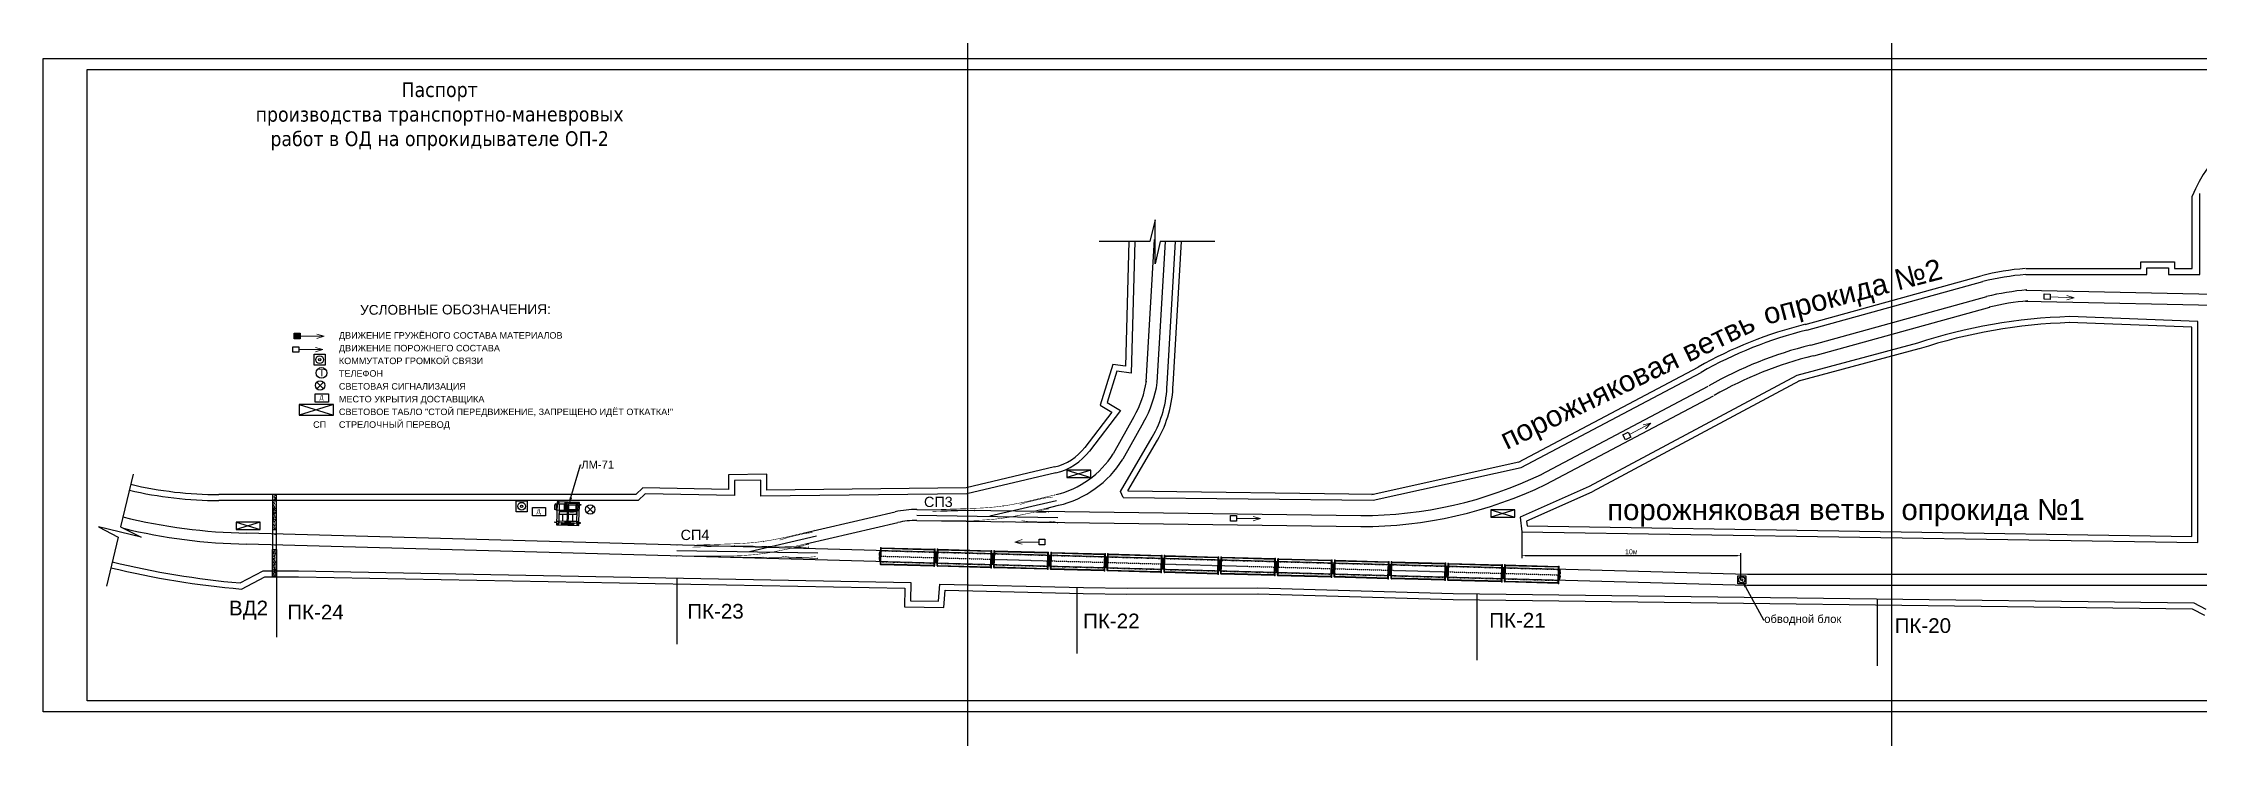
# Model space of a CAD drawing. Header units: inches. Extents: x -63695 to 240366, y -159590 to 36913.
# Drawn here: x 83413 to 84491, y -158553 to -158202 of the extents above; entities that cross this region are included whole.
import ezdxf
from ezdxf import colors
from ezdxf.entities.mleader import LeaderData, LeaderLine
from ezdxf.math import Vec2, Vec3

# ---------------------------------------------------------------- set-up
doc = ezdxf.new("R2010")
doc.units = ezdxf.units.IN
doc.header["$MEASUREMENT"] = 0
for name, pattern in [('ACAD_ISO02W100', [15, 12, -3]), ('IRA2', [4, 2, -1, 0, -1]), ('невидимаяX2', [0.75, 0.5, -0.25])]:
    doc.linetypes.add(name, pattern=pattern)
doc.layers.add('МЕТАЛЛ', color=4, linetype='Continuous')
doc.layers.add('РАЗМЕР', color=3, linetype='Continuous')
doc.styles.get("Standard").update_dxf_attribs({"font": 'ARIAL.TTF'})
doc.dimstyles.new('ISO-25', dxfattribs={"dimtxt": 2.5, "dimasz": 2.5, "dimexe": 1.25, "dimexo": 0, "dimtad": 1, "dimdec": 0, "dimlfac": 100, "dimtxsty": 'Standard', "dimcen": 2.5, "dimadec": 0, "dimazin": 0, "dimtfac": 1, "dimtdec": 0, "dimtmove": 0, "dimatfit": 3, "dimfxl": 0, "dimarcsym": 0})
pattern_1 = [(50, (-1578.2839, 20.2852), (1.793150457, -0.156880337), [0.1875, -2.0625]), (355, (-1578.2839, 20.2852), (-0.346878334, 1.880480334), [0.15, -1.65]), (100.4514, (-1578.1345, 20.272), (1.446273454, 1.723598855), [0.159350475, -1.75285528]), (46.1842, (-1578.284, 20.7852), (2.668102622, -0.413797536), [0.28125, -3.09375]), (96.6356, (-1578.0616, 20.7507), (2.336656764, 2.435294677), [0.23902572, -2.6292825]), (351.1842, (-1578.284, 20.7852), (2.336654863, 2.435296502), [0.225, -2.475]), (21, (-1578.0339, 20.6602), (1.49226763, -1.006547227), [0.1875, -2.0625]), (326, (-1578.0339, 20.6602), (0.60828833, 1.812875113), [0.15, -1.65]), (71.4514, (-1577.9095, 20.5763), (2.100556571, 0.806326242), [0.159350475, -1.75285528]), (37.5, (-1578.2839, 20.28515), (0.0303996383, 0.8322346346), [0, -1.63, 0, -1.675, 0, -1.65625]), (7.5, (-1578.2839, 20.28515), (0.6576738436, 0.9860292797), [0, -0.955, 0, -1.5925, 0, -0.63125]), (327.5, (-1578.8414, 20.28515), (1.3345560904, -0.0563871793), [0, -0.625, 0, -1.95, 0, -2.5875]), (317.5, (-1579.0914, 20.2852), (1.457965423, 0.250262456), [0, -0.8125, 0, -1.295, 0, -1.8375])]

# ---------------------------------------------------------------- blocks, each defined once
blk = doc.blocks.new('СП-1.4-550')
blk.add_line((6625, 281), (13667, 281))
at = {"const_width": 27.4}
for points in [[(6625, 593), (6625, 519)], [(6625, 556), (13667, 556)], [(6625, 43), (6625, -31)], [(6625, 6), (7411, 6), (7927, -28), (8850, -73), (9874, -125), (10497, -185), (10935, -247)], [(7402, 98), (9514, -2)], [(12067, 135), (11321, 299), (10854, 375), (10512, 423), (9876, 480), (9432, 504), (7410, 542)], [(9506, 39), (9506, -43)], [(9514, -2), (12458, -8), (13062, -162)], [(10938, 593), (10938, 519)], [(11867, 475), (12250, 517), (13163, 517), (13564, 470)], [(13097, 40), (12477, 40), (12067, 135)], [(13206, 5), (12595, 5), (13190, -142)], [(13212, 44), (13212, -37)], [(13667, 593), (13667, 519)], [(10938, -210), (10922, -290)], [(10935, -247), (11275, -306), (11696, -394), (12118, -489), (13489, -839)], [(11760, -325), (12158, -465), (12994, -676), (13404, -733)], [(13205, -106), (13180, -183)], [(13501, -806), (13484, -876)]]:
    blk.add_lwpolyline(points, dxfattribs=at)
blk.add_lwpolyline([(13595, -553), (10264, 281)])
blk = doc.blocks.new('УВГ 1.3-550')
at = {"color": 254, "linetype": 'ACAD_ISO02W100'}
for p, q in [((-1037, 518, -18), (1606, 518, -18)), ((-1037, -32, -18), (1606, -32, -18))]:
    blk.add_line(p, q, dxfattribs=at)
at = {"layer": 'МЕТАЛЛ', "color": 0}
for p, q in [((-1129, 360, -18), (-1129, 294, -18)), ((-1061, 312, -18), (-1129, 312, -18)), ((-1129, 191, -18), (-1129, 138, -18)), ((-1061, 173, -18), (-1129, 173, -18)), ((-1124, 91, -18), (-1112, 31, -18)), ((-1108, 492, -18), (-1122, 429, -18)), ((-1061, 276, -18), (-1112, 276, -18)), ((-1061, 208, -18), (-1112, 208, -18)), ((-1080, 5, -18), (-1059, 5, -18)), ((-1059, 517, -18), (-1076, 517, -18)), ((-1061, 389, -18), (-1061, 649, -18)), ((-1061, -166, -18), (-1061, 415, -18)), ((-1044, 666, -18), (1621, 666, -18)), ((-1037, -136, -18), (-1037, 622, -18)), ((-1019, 640, -18), (1588, 640, -18)), ((1606, 622, -18), (1606, -136, -18)), ((1639, 649, -18), (1639, -166, -18)), ((1639, 517, -18), (1656, 517, -18)), ((1639, 312, -18), (1708, 312, -18)), ((1639, 276, -18), (1691, 276, -18)), ((1639, 208, -18), (1691, 208, -18)), ((1639, 173, -18), (1708, 173, -18)), ((1659, 5, -18), (1639, 5, -18)), ((1687, 492, -18), (1702, 429, -18)), ((1703, 91, -18), (1691, 31, -18)), ((1708, 358, -18), (1708, 294, -18)), ((1708, 191, -18), (1708, 164, -18)), ((1709, 374, -18), (1709, 357, -18)), ((1709, 165, -18), (1709, 146, -18)), ((1621, -184, -18), (-1044, -184, -18)), ((1588, -153, -18), (-1019, -153, -18))]:
    blk.add_line(p, q, dxfattribs=at)
for centre, radius, start, end in [((-866, 369, -18), 263, 166.84521, 182.0046), ((-1112, 294, -18), 17.4, 180, 270), ((-1112, 191, -18), 17.4, 90, 180), ((-871, 143, -18), 258, 179.30663, 191.57068), ((-1080, 37, -18), 32.2, 191.57068, 270), ((-1076, 485, -18), 32.2, 90, 166.78129), ((-1044, 649, -18), 17.4, 90, 180), ((-1019, 622, -18), 17.4, 90, 180), ((1588, 622, -18), 17.4, 0, 90), ((1621, 649, -18), 17.4, 0, 90), ((1656, 485, -18), 32.2, 13.21871, 90), ((1659, 37, -18), 32.2, 270, 348.42932), ((1691, 294, -18), 17.4, 270, 0), ((1691, 191, -18), 17.4, 0, 90), ((1451, 370, -18), 258, 0.69337, 13.21871), ((1451, 143, -18), 258, 348.42932, 0.69337), ((-1044, -166, -18), 17.4, 180, 270), ((-1019, -136, -18), 17.4, 180, 270), ((1588, -136, -18), 17.4, 270, 0), ((1621, -166, -18), 17.4, 270, 0)]:
    blk.add_arc(centre, radius, start, end, dxfattribs=at)
at = {"layer": 'РАЗМЕР', "color": 0, "linetype": 'IRA2'}
blk.add_line((-1129, 243, -18), (1709, 243, -18), dxfattribs=at)
at = {"layer": 'РАЗМЕР', "color": 0}
for p in [(-1061, 666, -18), (1639, 666, -18), (1639, 666, -50), (1639, -184, -18)]:
    blk.add_point(p, dxfattribs=at)
blk = doc.blocks.new('ЛМ71 - 1')
for p, q in [((-1207, 125), (-1143, 125)), ((-1111, 753), (-1111, 706)), ((-764, 125), (-828, 125)), ((-766, 706), (-766, 1010)), ((-764, 111), (-764, 277)), ((-742, 627), (-762, 627)), ((-762, 533), (-762, 474)), ((-742, 498), (-761, 498)), ((-272, 813), (-588, 813)), ((-272, 308), (-588, 308)), ((-172, 796), (-172, 326)), ((-112, 375), (-112, 747))]:
    blk.add_line(p, q)
for points in [[(-1042, 6), (-1222, 6), (-1222, 1120), (-72, 1120), (-72, 6), (-879, 6)], [(-1111, 1021), (-1213, 1021), (-1213, 1107), (-1111, 1107)], [(-1110, 1178), (-1110, 1202), (-1089, 1202)], [(-1087, 1189), (-1087, 1202), (-1110, 1202), (-1110, 1138)], [(-1087, 1120), (-1110, 1120)], [(-1165, 411), (-1222, 401), (-1222, 351), (-1165, 341)], [(-1209, 348), (-1209, 177), (-1219, 177), (-1219, 125), (-1207, 125), (-1207, 104)], [(-1124, 706), (-1124, 721), (-1209, 721), (-1209, 682), (-1218, 682), (-1218, 623), (-1209, 623), (-1209, 403)], [(-1165, 341), (-1165, 239), (-1143, 239), (-1143, 507), (-1165, 507), (-1165, 411)], [(-1143, 337), (-1143, 414)], [(-1111, 756), (-1111, 1010), (-179, 1010), (-179, 111), (-862, 111)], [(-1086, 104), (-1086, 85), (-1047, 85)], [(-874, 85), (-775, 85), (-775, 111)], [(-806, 341), (-806, 239), (-828, 239), (-828, 507), (-806, 507), (-806, 411)], [(-809, 596), (-809, 668), (-762, 668), (-762, 596)]]:
    blk.add_lwpolyline(points)
for points in [[(-1111, 1138), (-796, 1138), (-838, 1226), (-1069, 1226)], [(-1111, 756), (-796, 756), (-796, 1138), (-1111, 1138)], [(-247, 1021), (-82, 1021), (-82, 1107), (-247, 1107)], [(-208, 1120), (-185, 1120), (-185, 1202), (-208, 1202)], [(-1047, 104), (-1213, 104), (-1213, 19), (-1047, 19)], [(-1143, 239), (-1209, 239), (-1209, 214), (-1143, 214)], [(-1165, 684), (-742, 684), (-742, 706), (-1165, 706)], [(-1087, 6), (-1110, 6), (-1110, -77), (-1087, -77)], [(-1080, 756), (-832, 756), (-832, 706), (-1080, 706)], [(-1074, 596), (-112, 596), (-112, 533), (-1074, 533)], [(-1026, 162), (-954, 162), (-954, 61), (-1026, 61)], [(-828, 239), (-764, 239), (-764, 214), (-828, 214)], [(-806, 474), (-760, 474), (-760, 277), (-806, 277)], [(-760, 462), (-742, 462), (-742, 290), (-760, 290)], [(-611, 980), (-742, 980), (-742, 142), (-611, 142)], [(-588, 1005), (-611, 1005), (-611, 117), (-588, 117)], [(-249, 1005), (-272, 1005), (-272, 116), (-249, 116)], [(-200, 691), (-249, 691), (-249, 431), (-200, 431)], [(-247, 104), (-82, 104), (-82, 19), (-247, 19)], [(-208, 6), (-185, 6), (-185, -77), (-208, -77)], [(-179, 845), (-72, 845), (-72, 277), (-179, 277)], [(-172, 623), (-112, 623), (-112, 504), (-172, 504)], [(-170, 878), (-83, 878), (-83, 845), (-170, 845)], [(-170, 277), (-83, 277), (-83, 243), (-170, 243)]]:
    blk.add_lwpolyline(points, close=True)
for points in [[(-954, 104), (-892, 104, 0.4142136), (-828, 168), (-828, 620, 0.4142136), (-892, 684), (-1079, 684, 0.4142136), (-1143, 620), (-1143, 168, 0.4142136), (-1079, 104), (-1026, 104)], [(-954, 104), (-874, 104), (-874, 26, -0.4142136), (-914, -14), (-1007, -14, -0.4142136), (-1047, 26), (-1047, 104), (-1026, 104)]]:
    blk.add_lwpolyline(points, format="xyb")
blk.add_lwpolyline([(-1055, 635), (-878, 635, -0.4142136), (-867, 624), (-867, 173, -0.4142136), (-878, 162), (-1055, 162, -0.4142136), (-1066, 173), (-1066, 624, -0.4142136)], format="xyb", close=True)
for centre, radius in [((-1170, 1066), 22.3), ((-125, 1066), 22.3), ((-1168, 635), 23.6), ((-1168, 165), 23.6), ((-1170, 60), 22.3), ((-803, 165), 23.6), ((-142, 563), 22.4), ((-123, 796), 28.1), ((-123, 326), 28.1), ((-125, 60), 22.3)]:
    blk.add_circle(centre, radius)
for centre, start, end in [((-123, 796), 282.38792, 180), ((-123, 326), 180, 77.61208)]:
    blk.add_arc(centre, 49.4, start, end)
blk = doc.blocks.new('Направление груж. партии')
blk.add_hatch(color=256).paths.add_polyline_path([(-671647, 553654), (-669731, 553654), (-669731, 551865), (-671647, 551865)])
at = {"color": 7, "linetype": 'Continuous', "lineweight": 9}
for p, q in [((-669731, 552760), (-661947, 552760)), ((-661946, 552761), (-664323, 553401)), ((-664323, 551983), (-661946, 552761))]:
    blk.add_line(p, q, dxfattribs=at)
blk.add_lwpolyline([(-671647, 553654), (-669731, 553654), (-669731, 551865), (-671647, 551865)], close=True)
blk = doc.blocks.new('НАПРАВЛЕНИЕ ПОРОЖНЕГО СОСТАВА')
for p, q in [((134.83, 48.12), (134.83, 49.04)), ((134.83, 49.04), (135.82, 49.04)), ((135.82, 48.12), (134.83, 48.12)), ((135.82, 49.04), (135.82, 48.12))]:
    blk.add_line(p, q)
at = {"color": 7, "linetype": 'Continuous', "lineweight": 9}
for p, q in [((135.82, 48.58), (139.84, 48.58)), ((139.84, 48.58), (138.61, 48.91)), ((138.61, 48.18), (139.84, 48.58))]:
    blk.add_line(p, q, dxfattribs=at)
blk = doc.blocks.new('Селектор')
blk.add_lwpolyline([(-78.18, -13.44), (-75.44, -13.44), (-75.44, -16.17), (-78.18, -16.17)], close=True)
for radius in [0.972, 0.286]:
    blk.add_circle((-76.8, -14.8), radius)
blk = doc.blocks.new('Доставщик')
blk.add_lwpolyline([(76.06, -52.22), (79.33, -52.22), (79.33, -54.34), (76.06, -54.34)], close=True)
blk.add_text('Д', height=1.08, rotation=0.2527).set_placement((77.11, -53.76))
blk = doc.blocks.new('Табло')
blk.add_line((-284.34, -239.11), (-292.88, -241.73))
blk.add_lwpolyline([(-292.88, -241.73), (-284.34, -241.73), (-284.34, -239.11), (-292.88, -239.11)], close=True)
blk.add_lwpolyline([(-292.88, -239.11), (-284.34, -241.73)])
blk = doc.blocks.new('С.С.')
at = {"lineweight": 25}
for p, q in [((77.46, -40.2), (79.11, -38.55)), ((79.11, -40.2), (77.46, -38.55))]:
    blk.add_line(p, q, dxfattribs=at)
blk.add_circle((78.28, -39.37), 1.17)
blk = doc.blocks.new('*D36')
at = {"color": 0, "lineweight": -2}
for p, q in [((84152.3, -158446.4), (84152.3, -158459.5)), ((84154.8, -158458.3), (84259.4, -158458.3)), ((84261.9, -158470.3), (84261.9, -158457))]:
    blk.add_line(p, q, dxfattribs=at)
at = {"color": 0}
for points in [[(84154.8, -158457.9), (84154.8, -158458.7), (84152.3, -158458.3)], [(84259.4, -158457.9), (84259.4, -158458.7), (84261.9, -158458.3)]]:
    blk.add_solid(points, dxfattribs=at)
at = {"layer": 'Defpoints', "color": 0}
for p in [(84152.3, -158446.4), (84261.9, -158458.3), (84261.9, -158470.3)]:
    blk.add_point(p, dxfattribs=at)
at = {"color": 0, "insert": (84207.1, -158456.4), "char_height": 2.5, "attachment_point": 5}
blk.add_mtext('10м', dxfattribs=at)

msp = doc.modelspace()

# ---------------------------------------------------------------- hatches: boundary and pattern name
h = msp.add_hatch()
h.set_pattern_fill('AR-CONC', color=256, scale=0.25, style=0)
h.set_pattern_definition(pattern_1)
h.paths.add_polyline_path([(83527.946, -158445.216), (83529.946, -158445.216), (83529.945, -158427.696), (83527.945, -158427.697)])
h = msp.add_hatch()
h.set_pattern_fill('AR-CONC', color=256, scale=0.25, style=0)
h.set_pattern_definition(pattern_1)
h.paths.add_polyline_path([(83527.946, -158455.216), (83529.946, -158455.216), (83529.915, -158468.84), (83527.915, -158468.829)])

# ---------------------------------------------------------------- linework, layer by layer
for p, q in [((83875.222, -158201.962), (83875.222, -158553.434)), ((84337.222, -158201.962), (84337.222, -158553.434)), ((84487.388, -158314.687), (84487.388, -158278.544)), ((84491.29, -158317.687), (84491.29, -158277.112)), ((84461.72, -158314.69), (84461.72, -158311.345)), ((84461.72, -158311.345), (84478.548, -158311.345)), ((84464.72, -158317.69), (84464.72, -158314.345)), ((84464.72, -158314.345), (84475.548, -158314.345)), ((84475.548, -158314.345), (84475.548, -158317.687)), ((84478.548, -158311.345), (84478.548, -158314.687)), ((84294.027, -158342.615), (84382.011, -158318.339)), ((84294.825, -158345.507), (84382.809, -158321.231)), ((84404.233, -158314.69), (84461.72, -158314.69)), ((84404.233, -158317.69), (84464.72, -158317.69)), ((84475.548, -158317.687), (84491.29, -158317.687)), ((84478.548, -158314.687), (84487.388, -158314.687)), ((84487.354, -158344.05), (84425.993, -158341.765)), ((84490.354, -158341.16), (84426.105, -158338.767)), ((84487.354, -158448.716), (84487.354, -158344.05)), ((84490.354, -158451.716), (84490.354, -158341.16)), ((84350.071, -158352.043), (84289.814, -158368.156)), ((84350.846, -158354.941), (84290.589, -158371.054)), ((84150.7, -158411.548), (84240.538, -158363.998)), ((84152.104, -158414.2), (84241.942, -158366.649)), ((84289.814, -158368.156), (84186.089, -158423.731)), ((84291.231, -158370.8), (84187.506, -158426.376)), ((84077.47, -158427.64), (84151.456, -158411.27)), ((84078.118, -158430.569), (84152.104, -158414.2)), ((83953.118, -158429.177), (83951.8, -158426.159)), ((83953.118, -158429.177), (84078.118, -158430.569)), ((83955.395, -158425.953), (84078.157, -158427.569)), ((84186.089, -158423.731), (84151.487, -158439.126)), ((84187.309, -158426.472), (84154.724, -158440.969)), ((84151.487, -158439.126), (84152.341, -158446.396)), ((84154.724, -158440.969), (84155.014, -158443.438)), ((84155.014, -158443.438), (84487.354, -158448.716)), ((83528.946, -158447.466), (83529.945, -158447.466)), ((83528.946, -158452.966), (83529.945, -158452.966)), ((84152.341, -158446.396), (84490.354, -158451.716)), ((83529.921, -158465.84), (83529.921, -158498.997)), ((83729.92, -158469.478), (83729.92, -158502.634)), ((83929.92, -158474.155), (83929.92, -158507.312)), ((83955.055, -158474.615), (84020.363, -158474.348)), ((84020.363, -158474.348), (84118.094, -158477.3)), ((83955.003, -158477.615), (84020.516, -158477.344)), ((84020.272, -158477.346), (84118.003, -158480.299)), ((84118.057, -158480.3), (84487.5, -158484.824)), ((84118.094, -158477.3), (84488.282, -158481.834)), ((84129.92, -158477.445), (84129.92, -158510.602)), ((84329.92, -158480.201), (84329.92, -158513.358)), ((84487.5, -158484.824), (84493.542, -158488.121)), ((84488.282, -158481.834), (84494.302, -158485.121))]:
    msp.add_line(p, q)
at = {"color": 7}
for p, q in [((83413.222, -158536.346), (83413.222, -158209.646)), ((83413.222, -158209.646), (85968.049, -158209.646)), ((83435.222, -158530.846), (83435.222, -158215.146)), ((83435.222, -158215.146), (85962.549, -158215.146)), ((85968.049, -158536.346), (83413.222, -158536.346)), ((85962.549, -158530.846), (83435.222, -158530.846))]:
    msp.add_line(p, q, dxfattribs=at)
at = {"color": 5}
for p, q in [((84296.886, -158352.978), (84384.87, -158328.702)), ((84298.349, -158358.28), (84386.333, -158334.004)), ((84404.115, -158330.939), (84561.079, -158334.426)), ((84404.233, -158325.44), (84557.919, -158328.737)), ((84161.98, -158417.741), (84245.567, -158373.499)), ((84164.553, -158422.602), (84248.14, -158378.36)), ((83793.191, -158447.007), (83839.185, -158436.399)), ((83794.427, -158452.366), (83840.421, -158441.758)), ((83849.957, -158440.739), (84071.868, -158443.77)), ((83850.032, -158435.239), (84071.93, -158438.27)), ((83914.417, -158434.629), (83920.751, -158433.124))]:
    msp.add_line(p, q, dxfattribs=at)
for points in [[(83998.828, -158301.133), (83971.656, -158301.133), (83969.03, -158312.331), (83969.03, -158290.328), (83966.396, -158301.133), (83941.124, -158301.133)], [(83955.843, -158301.133), (83954.234, -158363.562), (83947.892, -158362.689), (83941.515, -158383), (83947.373, -158386.596), (83933.888, -158404.13)], [(83958.844, -158301.133), (83957.147, -158366.991), (83949.995, -158366.007), (83945.078, -158381.667), (83951.783, -158385.783), (83936.266, -158405.959)], [(83975.021, -158372.442), (83979.178, -158301.133)], [(83978.016, -158372.616), (83982.183, -158301.133)], [(83951.8, -158426.159), (83967.624, -158399.079)], [(83955.395, -158425.953), (83970.214, -158400.592)], [(83458.258, -158417.472), (83451.941, -158443.9), (83462.222, -158449.057), (83440.821, -158443.942), (83450.719, -158449.015), (83444.844, -158473.595)], [(83774.95, -158425.57), (83774.909, -158417.479), (83755.877, -158417.802), (83755.869, -158425.196), (83713.003, -158424.325), (83709.476, -158427.688), (83540.892, -158427.696)], [(83771.965, -158428.585), (83771.924, -158420.53), (83758.874, -158420.752), (83758.865, -158428.258), (83714.178, -158427.349), (83710.677, -158430.688), (83540.892, -158430.696)], [(83919.433, -158416.871), (83874.95, -158427.349), (83771.965, -158428.585)], [(83918.745, -158413.951), (83874.583, -158424.353), (83774.95, -158425.57)], [(83540.892, -158427.696), (83501.109, -158427.698)], [(83540.892, -158430.696), (83501.109, -158430.698)], [(83511.659, -158471.917), (83523.231, -158465.804), (83540.892, -158465.899)], [(83512.335, -158474.985), (83523.967, -158468.808), (83540.892, -158468.899)], [(83540.892, -158465.899), (83846.924, -158471.693), (83846.857, -158480.862), (83860.728, -158481.107), (83861.439, -158472.51), (83933.202, -158474.234), (83933.202, -158474.234), (83955.055, -158474.615)], [(83540.892, -158468.899), (83843.903, -158474.624), (83843.836, -158483.809), (83863.486, -158484.156), (83864.195, -158475.577), (83933.14, -158477.233), (83955.003, -158477.615)]]:
    msp.add_lwpolyline(points)
for points in [[(83964.646, -158371.423), (83968.803, -158300.115)], [(83970.137, -158371.743), (83974.253, -158301.133)], [(83958.481, -158388.803), (83948.173, -158407.298)], [(83963.285, -158391.48), (83952.904, -158410.106)]]:
    msp.add_lwpolyline(points, dxfattribs=at)
for points in [[(83529.945, -158427.696), (83527.945, -158427.697), (83527.915, -158468.829), (83529.921, -158468.84)], [(83527.946, -158445.216), (83529.946, -158445.216), (83529.945, -158427.696), (83527.945, -158427.697)], [(83527.946, -158455.216), (83529.946, -158455.216), (83529.915, -158468.84), (83527.915, -158468.829)], [(84260.303, -158468.434), (84264.324, -158468.434), (84264.324, -158472.358), (84260.303, -158472.358)]]:
    msp.add_lwpolyline(points, close=True)
for points in [[(85222.549, -158473.282), (84266.233, -158473.282, -0.0069026), (84264.977, -158473.265), (83514.886, -158452.55)], [(85288.414, -158467.757), (84266.233, -158467.782, -0.0069026), (84265.129, -158467.767), (83515.094, -158447.053)]]:
    msp.add_lwpolyline(points, format="xyb", dxfattribs=at)
for centre, radius in [((83552.344, -158366.908), 2.677), ((84262.313, -158470.396), 1.7), ((84262.313, -158470.396), 0.446)]:
    msp.add_circle(centre, radius)
at = {"linetype": 'невидимаяX2'}
msp.add_circle((84262.313, -158470.396), 1.5, dxfattribs=at)
for centre, radius, start, end in [((84553.813, -158306.047), 71.893, 106.126947, 157.507883), ((84414.959, -158449.158), 134.905, 94.664269, 104.107112), ((84414.959, -158449.158), 131.905, 94.664269, 104.107112), ((84345.29, -158548.443), 212.117, 103.964657, 119.617842), ((84345.29, -158548.443), 209.117, 103.964657, 119.617842), ((84434.138, -158609.152), 270.504, 91.701865, 108.106283), ((84434.138, -158609.152), 267.504, 91.701865, 108.106283), ((83920.308, -158371.594), 54.719, 329.848845, 359.112315), ((83920.308, -158371.594), 57.719, 329.848845, 359.112315), ((83912.962, -158388.449), 26.149, 282.827292, 323.079739), ((83912.962, -158388.449), 29.149, 282.827292, 323.079739), ((83500.309, -158241.538), 189.162, 256.557661, 270.242506), ((83500.309, -158241.538), 186.162, 256.557661, 270.242506), ((83547.709, -158053.48), 422.987, 256.234726, 265.202869), ((83547.709, -158053.48), 419.987, 256.232419, 265.075987)]:
    msp.add_arc(centre, radius, start, end)
at = {"color": 5}
for centre, radius, start, end in [((84414.959, -158449.158), 124.155, 94.664269, 104.107112), ((84414.959, -158449.158), 118.655, 94.664269, 104.107112), ((84345.29, -158548.443), 201.367, 103.964657, 119.617842), ((84345.29, -158548.443), 195.867, 103.964657, 119.617842), ((83915.969, -158363.996), 49.219, 329.848845, 351.860212), ((83915.969, -158363.996), 54.719, 329.848845, 351.860212), ((83908.667, -158382.278), 46.762, 283.36866, 327.652902), ((83908.667, -158382.278), 52.262, 283.36866, 327.826775), ((84071.868, -158230.276), 207.995, 270, 295.730031), ((84071.868, -158230.276), 213.495, 270, 295.730031), ((83520.6, -158166.158), 280.948, 256.106473, 268.857005), ((83849.411, -158480.735), 45.5, 89.217356, 102.987565), ((83849.411, -158480.735), 40, 89.217356, 102.987565), ((83520.6, -158166.158), 286.448, 256.417237, 268.857005)]:
    msp.add_arc(centre, radius, start, end, dxfattribs=at)

# ---------------------------------------------------------------- block references
at = {"zscale": 3}
for p, xscale, yscale, rotation in [((84003.57, -158458.462), 2.999999999994143, 2.999999999997248, 357.7507754901142), ((83915.192, -158718.044), 3.0000000000003, 3.0000000000003, 28.06468984935324), ((84318.499, -158305.743), 3, 3, 180)]:
    msp.add_blockref('НАПРАВЛЕНИЕ ПОРОЖНЕГО СОСТАВА', p, dxfattribs=dict(at, xscale=xscale, yscale=yscale, rotation=rotation))
for name, p, xscale, yscale, zscale in [('НАПРАВЛЕНИЕ ПОРОЖНЕГО СОСТАВА', (83133.537, -158500.906), 3, 3, 3), ('Направление груж. партии', (84578.337, -159204.112), 0.001547909807413816, 0.00154791004024446, 0.00154791), ('Селектор', (83705.09, -158330.699), 2, 2, 2), ('Доставщик', (83397.134, -158272.843), 2, 2, 2), ('С.С.', (83395.1, -158294.398), 2, 2, 2), ('Табло', (84127.018, -157904.534), 2, 2, 2), ('Табло', (84334.959, -158080.868), 1.400000000001455, 1.400000000001455, 1.4), ('Селектор', (83805.983, -158403.98), 2, 2, 2), ('С.С.', (83530.138, -158356.436), 2, 2, 2), ('Табло', (83919.81, -158106.821), 1.400000000001455, 1.400000000001455, 1.4), ('Доставщик', (83505.654, -158329.693), 2, 2, 2), ('НАПРАВЛЕНИЕ ПОРОЖНЕГО СОСТАВА', (83602.289, -158585.381), 3, 3, 3), ('Табло', (84546.891, -158100.606), 1.400000000001455, 1.400000000001455, 1.4)]:
    msp.add_blockref(name, p, dxfattribs=dict(xscale=xscale, yscale=yscale, zscale=zscale))
at = {"color": 1, "zscale": 0.01}
for name, p, xscale, yscale, rotation in [('ЛМ71 - 1', (83680.981, -158443.856), -0.009999999980043663, 0.01000000000916151, 88.41806617823373), ('СП-1.4-550', (83783.791, -158434.105), -0.01000000002339608, 0.01000000000918533, 179.0576225429843), ('СП-1.4-550', (83663.8, -158451.842), -0.01000000002339608, 0.01000000000918444, 179.0576225429843)]:
    msp.add_blockref(name, p, dxfattribs=dict(at, xscale=xscale, yscale=yscale, rotation=rotation))
at = {"layer": 'РАЗМЕР', "color": 250, "xscale": 0.009999999995234191, "yscale": 0.01000000000956024, "zscale": 0.01000000000000001, "rotation": 358.4179906858595}
for p in [(83842.365, -158461.276, 0.178), (83870.728, -158462.059, 0.178), (83899.092, -158462.843, 0.178), (83927.455, -158463.626, 0.178), (83955.819, -158464.41, 0.178), (83984.182, -158465.193, 0.178), (84012.546, -158465.976, 0.178), (84040.909, -158466.76, 0.178), (84069.273, -158467.543, 0.178), (84097.636, -158468.326, 0.178), (84126, -158469.11, 0.178), (84154.364, -158469.893, 0.178)]:
    msp.add_blockref('УВГ 1.3-550', p, dxfattribs=at)

# ---------------------------------------------------------------- texts
for s, height, rotation, p in [('опрокида №2', 10.50085, 14.63793, (84274.626, -158342.877)), ('УСЛОВНЫЕ ОБОЗНАЧЕНИЯ:', 4.87762, 0.252749, (83571.658, -158337.845)), ('ДВИЖЕНИЕ ГРУЖЁНОГО СОСТАВА МАТЕРИАЛОВ', 3.25175, 359.998009, (83561.059, -158349.756)), ('порожняковая ветвь ', 10.50085, 25.65468, (84144.764, -158405.48)), ('ДВИЖЕНИЕ ПОРОЖНЕГО СОСТАВА', 3.25175, 359.998009, (83561.059, -158356.128)), ('Т', 3.551, 359.747251, (83550.984, -158368.645)), ('ТЕЛЕФОН', 3.2517, 0.252749, (83561.059, -158368.874)), ('КОММУТАТОР ГРОМКОЙ СВЯЗИ', 3.25175, 359.998009, (83561.059, -158362.501)), ('СВЕТОВАЯ СИГНАЛИЗАЦИЯ', 3.25175, 359.998009, (83561.059, -158375.246)), ('МЕСТО УКРЫТИЯ ДОСТАВЩИКА', 3.25175, 359.998009, (83561.059, -158381.619)), ('СВЕТОВОЕ ТАБЛО "СТОЙ ПЕРЕДВИЖЕНИЕ, ЗАПРЕЩЕНО ИДЁТ ОТКАТКА!"', 3.25175, 359.998009, (83561.059, -158387.992)), ('СП', 3.2517, 359.998009, (83548.162, -158394.364)), ('СТРЕЛОЧНЫЙ ПЕРЕВОД', 3.25175, 359.998009, (83561.059, -158394.364)), ('СП3', 5.1454, 0.03023, (83853.527, -158433.976)), ('порожняковая ветвь  опрокида №1', 10.50085, 0.03023, (84195.062, -158440.559)), ('СП4', 5.1454, 0.03023, (83731.873, -158450.482)), ('ВД2', 7.3506, 0.03023, (83506.128, -158488.173)), ('ПК-24', 7.3506, 0.03023, (83535.295, -158490.214)), ('ПК-23', 7.3506, 0.03023, (83735.229, -158489.775)), ('ПК-21', 7.3506, 0.03023, (84136.065, -158494.265)), ('ПК-22', 7.3506, 0.03023, (83933.087, -158494.645)), ('ПК-20', 7.3506, 0.03023, (84338.715, -158496.969))]:
    msp.add_text(s, height=height, rotation=rotation).set_placement(p)
at = {"insert": (83611.418, -158238.562), "char_height": 7.35059, "width": 212.45597, "attachment_point": 5, "rotation": 0.03023}
msp.add_mtext('\\A1;{\\fTahoma|b0|i0|c204|p34;Паспорт \\Pпроизводства транспортно-маневровых работ в ОД на опрокидывателе ОП-2}', dxfattribs=at)

# ---------------------------------------------------------------- dimensions: what is measured, and where the dimension line sits
dim = msp.add_linear_dim(base=(84261.877, -158458.292), p1=(84152.341, -158446.396), p2=(84261.877, -158470.301), text='10м', dimstyle='ISO-25')
dim.commit()
dim.dimension.update_dxf_attribs({"geometry": '*D36', "text_midpoint": (84207.109, -158456.391)})

# ---------------------------------------------------------------- leaders
ml = msp.add_multileader_mtext('Standard')
ml.set_content('ЛМ-71', color=256)
ml.set_leader_properties()
ml.build(insert=Vec2(0, 0))
ml.multileader.update_dxf_attribs({"dogleg_length": 0.36})
ctx = ml.context
ctx.base_point, ctx.landing_gap_size, ctx.plane_origin = Vec3(83682.119, -158412.8), 0.09, Vec3(83666.817, -158420.66)
notes = []
notes.append((ctx, [(0, (1, 1, 0), (83681.759, -158412.8), (1, 0), 0.36, [(0, [(83675.95, -158433.055)], 0, [])])]))
ctx.mtext.insert, ctx.mtext.flow_direction = Vec3(83682.209, -158410.766), 5
ml = msp.add_multileader_mtext('Standard')
ml.set_content('обводной блок', color=256)
ml.set_leader_properties()
ml.build(insert=Vec2(0, 0))
ml.multileader.update_dxf_attribs({"dogleg_length": 0.36})
ctx = ml.context
ctx.base_point, ctx.landing_gap_size, ctx.plane_origin = Vec3(84273.453, -158490.339), 0.09, Vec3(84239.676, -158531.692)
notes.append((ctx, [(0, (1, 1, 0), (84273.093, -158490.339), (1, 0), 0.36, [(0, [(84262.313, -158470.396)], 0, [])])]))
ctx.mtext.insert, ctx.mtext.flow_direction = Vec3(84273.543, -158487.928), 5
for ctx, leaders in notes:
    for number, flags, end, landing, length, lines in leaders:
        leader = LeaderData()
        leader.index, (leader.has_last_leader_line, leader.has_dogleg_vector, leader.attachment_direction) = number, flags
        leader.last_leader_point, leader.dogleg_vector, leader.dogleg_length = Vec3(end), Vec3(landing), length
        for number, points, colour, breaks in lines:
            line = LeaderLine()
            line.index, line.vertices, line.color, line.breaks = number, Vec3.list(points), colors.encode_raw_color(colour), breaks
            leader.lines.append(line)
        ctx.leaders.append(leader)

doc.saveas('drawing.dxf')
